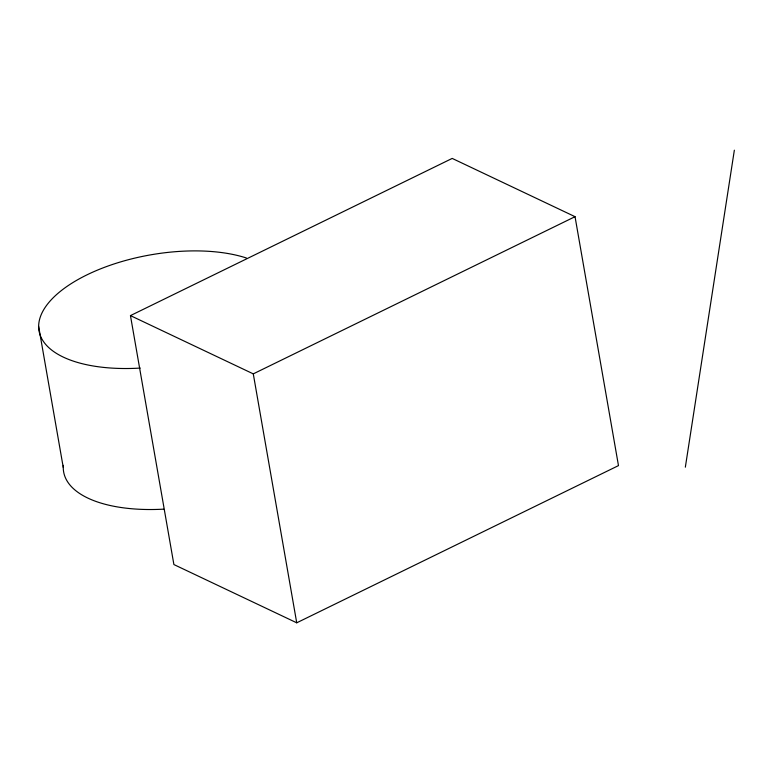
<?xml version="1.0" encoding="UTF-8"?>
<svg xmlns="http://www.w3.org/2000/svg" width="773" height="773" viewBox="0 0 773 773"><rect width="100%" height="100%" fill="white"/><g stroke="black" fill="none" stroke-linecap="round" stroke-linejoin="round"><path stroke-width="1.16" d="M685.342 467.182L734.35 150.194M130.453 315.606L452.205 158.417L575.035 216.682L618.477 465.617L296.726 622.806L173.896 564.551L130.453 315.606L253.283 373.871L575.035 216.682M253.283 373.871L296.726 622.806M38.65 326.448L63.26 467.452M163.692 509.146A123.12 55.704 -9.9 0 1 63.347 465.356M140.242 368.074A123.12 55.704 -9.9 0 1 52.168 298.803A123.12 55.704 -9.9 0 1 246.403 257.998"/></g></svg>
